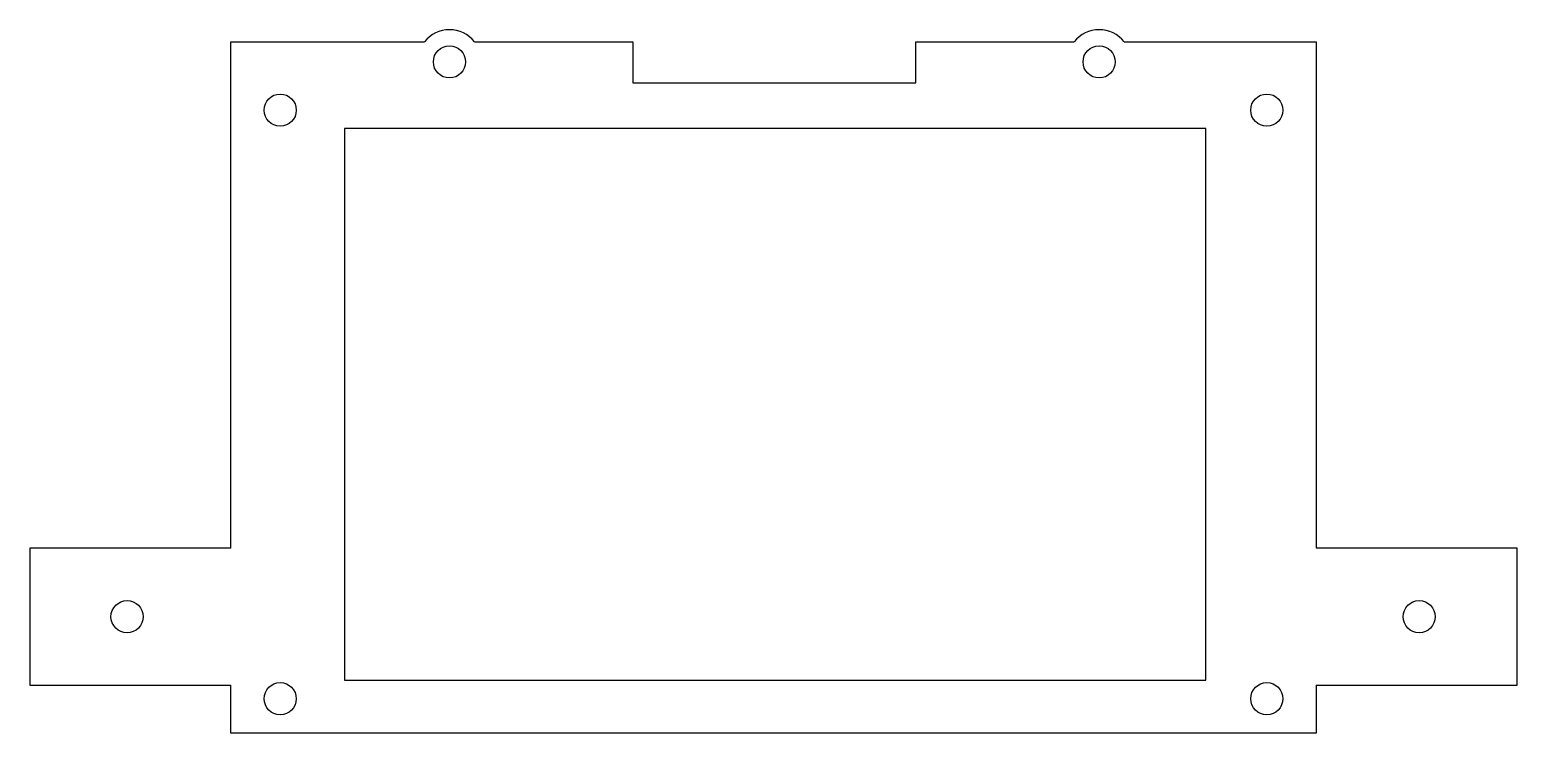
# Model space of a CAD drawing. Header units: millimetres. Extents: x -92 to 92, y -43 to 45.
import ezdxf

# ---------------------------------------------------------------- set-up
doc = ezdxf.new("R2010")
doc.units = ezdxf.units.MM

msp = doc.modelspace()

# ---------------------------------------------------------------- linework, layer by layer
at = {"color": 7, "linetype": 'Continuous', "lineweight": 25}
for p, q in [((-67.5, 43), (-43.42, 43)), ((-67.5, -20), (-67.5, 43)), ((-37.18, 43), (-17.5, 43)), ((-17.5, 43), (-17.5, 37.9)), ((17.7, 37.9), (17.7, 43)), ((17.7, 43), (37.38, 43)), ((43.62, 43), (67.5, 43)), ((67.5, 43), (67.5, -20)), ((-17.5, 37.9), (17.7, 37.9)), ((53.75, 32.2), (-53.35, 32.2)), ((-53.35, 32.2), (-53.35, -36.4)), ((53.75, -36.4), (53.75, 32.2)), ((-92.5, -20), (-92.5, -37)), ((-67.5, -20), (-92.5, -20)), ((92.5, -20), (67.5, -20)), ((92.5, -37), (92.5, -20)), ((-92.5, -37), (-67.5, -37)), ((-67.5, -43), (-67.5, -37)), ((-53.35, -36.4), (53.75, -36.4)), ((67.5, -37), (92.5, -37)), ((67.5, -37), (67.5, -43)), ((67.5, -43), (-67.5, -43))]:
    msp.add_line(p, q, dxfattribs=at)
for centre in [(-40.3, 40.5), (40.5, 40.5), (-61.35, 34.5), (61.35, 34.5), (-80.4, -28.5), (80.3, -28.5), (-61.35, -38.7), (61.35, -38.7)]:
    msp.add_circle(centre, 2, dxfattribs=at)
for centre in [(-40.3, 40.5), (40.5, 40.5)]:
    msp.add_arc(centre, 4, 38.6822, 141.3178, dxfattribs=at)

doc.saveas('drawing.dxf')
